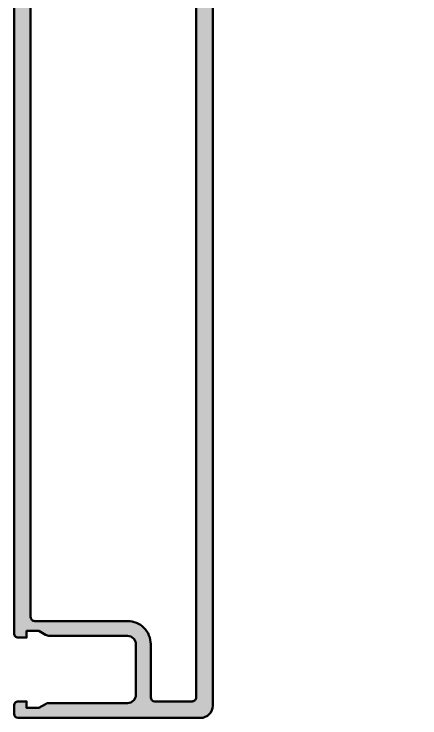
# Model space of a CAD drawing. Extents: x 0 to 49, y -95 to 75.
# Drawn here: x 0 to 49, y -95 to -10 of the extents above; entities that cross this region are included whole.
import ezdxf

# ---------------------------------------------------------------- set-up
doc = ezdxf.new("R2010")
doc.units = 0
doc.layers.add('0S-Alu contour', color=7, linetype='Continuous', lineweight=50)
doc.layers.add('0S-Alu hatch', color=252, linetype='Continuous', lineweight=25)

# ---------------------------------------------------------------- blocks, each defined once
blk = doc.blocks.new('346480__684FF75D_464F_447E_9E06_31E1C3634632_')
at = {"layer": '0S-Alu hatch'}
h = blk.add_hatch(color=256, dxfattribs=at)
edge = h.paths.add_edge_path()
edge.add_arc((0.4999999999999999, 10.2003173828125), 0.5000000000000002, 180, 270.0000000000001)
edge.add_line((0.5000000000000006, 9.7003173828125), (1.5, 9.7003173828125))
edge.add_line((1.5, 9.7003173828125), (1.499999999999999, 10.500244140625))
edge.add_line((1.499999999999999, 10.500244140625), (2.999999999999999, 10.500244140625))
edge.add_line((2.999999999999999, 10.500244140625), (3.808919191360467, 10.03320789337158))
edge.add_arc((4.308922731759087, 10.89922192510853), 0.9999919217555953, 239.9994985376209, 269.999838129929)
edge.add_line((4.30891990661621, 9.899230003356934), (13.69944667816161, 9.899188995361328))
edge.add_ellipse((13.69934552502535, 8.899225161391964), major_axis=(-0.9999638390855274, 0), ratio=1, start_angle=179.9900591016519, end_angle=269.9942041426142, ccw=False)
edge.add_line((14.69930934906005, 8.899051666259767), (14.69959926605225, 2.79845809936523))
edge.add_ellipse((13.69959320002104, 2.798586233183771), major_axis=(-1.000006074240297, 0), ratio=1, start_angle=89.99160496681242, end_angle=179.9926585175712, ccw=False)
edge.add_line((13.69944667816162, 1.798580169677735), (4.307377815246583, 1.799596428871155))
edge.add_arc((4.307270301113189, 0.7995933981088649), 1.000003036541917, 89.99383991261199, 120.0002631820531)
edge.add_line((3.807264804840087, 1.665619134902953), (3, 1.199539184570312))
edge.add_line((3, 1.199539184570312), (1.5, 1.199539184570312))
edge.add_line((1.5, 1.199539184570312), (1.5, 1.999588012695312))
edge.add_line((1.5, 1.999588012695312), (0.5000000000000002, 1.999588012695312))
edge.add_arc((0.500000384852995, 1.499587715108841), 0.5000002975866192, 90.00004410087843, 179.9999659131473)
edge.add_line((8.72664645e-08, 1.499588012695312), (0, -84.79968261718751))
edge.add_arc((0.499992541735863, -84.79969007545164), 0.4999925417914895, 179.9991453333466, 270.0008546668651)
edge.add_line((0.5000000000000125, -85.2996826171875), (1.5, -85.29968261718749))
edge.add_line((1.5, -85.29968261718749), (1.5, -84.49975585937499))
edge.add_line((1.5, -84.49975585937499), (3, -84.49975585937499))
edge.add_line((3, -84.49975585937499), (3.808919191360374, -84.96679687499994))
edge.add_arc((4.308903445412084, -84.10081211205838), 0.999956931045834, 239.9996170167841, 270.0009431981444)
edge.add_line((4.308919906616204, -85.10076904296871), (13.69944667816161, -85.10081481933594))
edge.add_ellipse((13.69934552502534, -86.10077865330533), major_axis=(-0.9999638390855523, 0), ratio=1, start_angle=179.9900591016519, end_angle=269.9942041426133, ccw=False)
edge.add_line((14.69930934906006, -86.10095214843754), (14.69959926605224, -92.20153808593751))
edge.add_ellipse((13.69959320002104, -92.201409952119), major_axis=(-1.000006074240288, 0), ratio=1, start_angle=89.99160496681299, end_angle=179.9926585175712, ccw=False)
edge.add_line((13.69944667816163, -93.20141601562501), (4.307377815246608, -93.20040893554688))
edge.add_arc((4.307216545032994, -94.20024443259766), 0.9998355100569623, 89.99075837720464, 120.0022488357625)
edge.add_line((3.807264804840156, -93.33438110351562), (2.999999999999953, -93.80046081542972))
edge.add_line((2.999999999999953, -93.80046081542972), (1.499999999999999, -93.80046081542969))
edge.add_line((1.499999999999999, -93.80046081542969), (1.5, -93.00041198730467))
edge.add_line((1.5, -93.00041198730467), (0.5, -93.00041198730467))
edge.add_arc((0.4999925049229173, -93.50040440496389), 0.4999924177153774, 89.99914111440741, 180.0008688853181)
edge.add_line((8.72650328e-08, -93.50041198730472), (0, -94.49999999999999))
edge.add_arc((0.5000028962247893, -94.49999710377516), 0.5000028962331773, 180.0003318808263, 269.99966811901)
edge.add_line((0.5000000000000135, -94.99999999999996), (22.49999237060551, -94.99999999999999))
edge.add_arc((22.49996799735949, -93.499975626754), 1.500024373443993, 270.0009309742924, 359.9990690257042)
edge.add_line((23.99999237060547, -93.50000000000004), (24, -0.4998111128807068))
edge.add_ellipse((24.49999855546816, -0.4998097307728609), major_axis=(-0.4999985554700597, 0), ratio=1, start_angle=-89.99972839826569, end_angle=0.000158376737317667, ccw=False)
edge.add_line((24.49999618530274, 0.00018882469158), (48.50126647949218, 0.0003776550292969))
edge.add_arc((48.50039835766893, 0.4997802732136743), 0.4994033727208008, 270.0995983294113, 360.0352749676992)
edge.add_line((48.99980163574217, 0.5000877380371102), (48.99980163574218, 4.50008773803711))
edge.add_arc((48.49980527509885, 4.500091377393772), 0.4999963606565819, 359.9995829571354, 450.0004170425894)
edge.add_line((48.49980163574218, 5.000087738037109), (47.19978332519531, 5.00008773803711))
edge.add_arc((47.19976307025864, 4.500138508384318), 0.4999492300630961, 89.99767871952562, 180.0058184440998)
edge.add_line((46.69981384277344, 4.500087738037095), (46.69981384277344, 4.000087738037109))
edge.add_line((46.69981384277344, 4.000087738037109), (47.69981384277341, 4.000087738037109))
edge.add_line((47.69981384277341, 4.000087738037109), (47.69981384277344, 2.300090789794916))
edge.add_ellipse((46.69977066427386, 2.300133968294499), major_axis=(-1.000043179431732, 0), ratio=1, start_angle=90.00247383897312, end_angle=179.9975261609891, ccw=False)
edge.add_line((46.69981384277344, 1.300090789794917), (42.69978332519531, 1.300090789794921))
edge.add_ellipse((42.69976659306576, 2.30004354106355), major_axis=(-0.9999527514086175, 0), ratio=1, start_angle=-0.002707280691993219, end_angle=90.0009587257037, ccw=False)
edge.add_line((41.69981384277341, 2.300090789794909), (41.69981384277343, 4.000087738037109))
edge.add_line((41.69981384277343, 4.000087738037109), (42.69981384277343, 4.000087738037109))
edge.add_line((42.69981384277343, 4.000087738037109), (42.69981384277343, 4.500087738037109))
edge.add_arc((42.19976510699945, 4.500039002263123), 0.5000487381489312, 0.0055841639549441, 89.99441583599246)
edge.add_line((42.19981384277344, 5.00008773803711), (39.39979553222656, 5.000087738037109))
edge.add_arc((39.39978173224186, 4.500101538021816), 0.4999862002057379, 89.99841859459156, 180.0015814054484)
edge.add_line((38.89979553222656, 4.500087738037109), (38.89979553222656, 4.300090789794923))
edge.add_arc((39.39978265065038, 4.30007790821874), 0.4999871185897568, 179.9985238419079, 270.0014761579293)
edge.add_line((39.39979553222658, 3.800090789794922), (39.89979553222658, 3.800090789794921))
edge.add_ellipse((39.89979279135896, 3.30008804892732), major_axis=(-0.5000027408751132, 0), ratio=1, start_angle=180.0003140784808, end_angle=269.99968592142864, ccw=False)
edge.add_line((40.39979553222656, 3.300090789794923), (40.39979553222656, 2.100086212158216))
edge.add_ellipse((39.89979917158321, 2.100082572801564), major_axis=(-0.4999963606566033, 0), ratio=1, start_angle=89.999582957413, end_angle=180.0004170428646, ccw=False)
edge.add_line((39.89979553222657, 1.600086212158206), (23.99980163574219, 1.600086212158203))
edge.add_line((23.99980163574219, 1.600086212158203), (17.94276428222655, 1.946201324462889))
edge.add_ellipse((17.99979230732959, 2.944564558837879), major_axis=(-0.9999906716559133, 0), ratio=1, start_angle=-0.0006706298242988851, end_angle=86.73073064799007, ccw=False)
edge.add_line((16.99980163574218, 2.944576263427722), (17.00064086914062, 10.09779357910156))
edge.add_ellipse((17.50064916761322, 10.09772424528892), major_axis=(-0.5000083032796985, 0), ratio=1, start_angle=269.99220842214254, end_angle=359.9920550621753, ccw=False)
edge.add_line((17.50071716308594, 10.59773254394531), (18.49993133544986, 10.59759532276075))
edge.add_arc((18.5, 11.09759531804593), 0.5000000000000036, 269.9921316221251, 360)
edge.add_line((19, 11.09759531804593), (19, 12.49999999999999))
edge.add_ellipse((19.07883644654305, 12.76752059199311), major_axis=(-0.2788950563274388, 0), ratio=1, start_angle=-1.1645893740997053, end_angle=73.5801235805074, ccw=False)
edge.add_line((18.799999, 12.77318899999149), (18.79999899999999, 13.22678299999148))
edge.add_ellipse((19.07886709564316, 13.23244365946855), major_axis=(-0.2789255417371506, 0), ratio=1, start_angle=-73.57540544464592, end_angle=1.162870072887472, ccw=False)
edge.add_line((19, 13.49998699999149), (19, 15.379998))
edge.add_arc((18.7, 15.379998), 0.3000000000000043, 0, 89.99999999999935)
edge.add_line((18.7, 15.679998), (17.72002568095721, 15.679998))
edge.add_arc((17.72002568095721, 15.379998), 0.3000000000000025, 90, 180)
edge.add_line((17.42002568095721, 15.379998), (17.42002568095721, 12.62))
edge.add_ellipse((17.30002568095721, 12.62), major_axis=(-0.1199999999999974, 0), ratio=1, start_angle=89.9999999999983, end_angle=180, ccw=False)
edge.add_line((17.30002568095721, 12.5), (13, 12.5))
edge.add_ellipse((13, 13), major_axis=(-0.5000000000000018, 0), ratio=1, start_angle=0, end_angle=89.99999999999977, ccw=False)
edge.add_line((12.5, 13), (12.5, 13.7))
edge.add_line((12.5, 13.7), (13.88149545762236, 16.09282032302754))
edge.add_arc((13.7618802153517, 16.1618802153517), 0.1381197846482991, 329.999999999999, 455.6225775507931)
edge.add_arc((14.23822324117379, 11.32339113815219), 4.999999999999989, 95.62257755079341, 143.4259783373472)
edge.add_ellipse((9.500005660704009, 14.83896991839976), major_axis=(-0.8999999999999989, 0), ratio=1, start_angle=36.57383714956262, end_angle=143.4259783373474, ccw=False)
edge.add_arc((4.76177675882619, 11.32340639694125), 5.000000000000007, 36.57383714956222, 84.3774224492064)
edge.add_arc((5.238119784648298, 16.16189547414076), 0.1381197846482983, 84.3774224492073, 210.0000000000012)
edge.add_line((5.118504542377637, 16.09283558181661), (6.5, 13.70001525878906))
edge.add_line((6.5, 13.70001525878906), (6.5, 13.00001525878906))
edge.add_ellipse((6.000000000000002, 13.00001525878906), major_axis=(-0.4999999999999983, 0), ratio=1, start_angle=89.99999999999977, end_angle=180, ccw=False)
edge.add_line((6, 12.50001525878906), (1.701887922067871, 12.50001525878906))
edge.add_ellipse((1.699974319042768, 12.62), major_axis=(-0.1199999999999785, 0), ratio=1, start_angle=0, end_angle=90.91371687037991, ccw=False)
edge.add_line((1.57997431904279, 12.62), (1.57997431904279, 15.379998))
edge.add_arc((1.279974319042792, 15.379998), 0.2999999999999983, 0, 89.99999999999987)
edge.add_line((1.279974319042793, 15.679998), (0.3000000000000066, 15.679998))
edge.add_arc((0.3000000000000072, 15.379998), 0.3000000000000043, 90.00000000000011, 180)
edge.add_line((2.9e-15, 15.379998), (3.6e-15, 13.49998699999149))
edge.add_ellipse((-0.0788670956431649, 13.23244365946855), major_axis=(-0.2789255417371494, 0), ratio=1, start_angle=178.8371299271133, end_angle=253.5754054446451, ccw=False)
edge.add_line((0.2000010000000029, 13.22678299999149), (0.2000010000000039, 12.77318899999149))
edge.add_ellipse((-0.0788364465430439, 12.76752059199312), major_axis=(-0.2788950563274348, 0), ratio=1, start_angle=106.4198764194922, end_angle=181.1645893740969, ccw=False)
edge.add_line((-3e-16, 12.5), (-4e-16, 10.2003173828125))
edge = h.paths.add_edge_path()
edge.add_line((1.999984741210937, -82.8000030517578), (1.999984741210937, -0.4999999701976777))
edge.add_ellipse((2.499975999296186, -0.499991258084729), major_axis=(-0.4999912581611513, 0), ratio=1, start_angle=-90.00100176715478, end_angle=0.0009983520275795854, ccw=False)
edge.add_line((2.499984741210937, 0), (21.49998474121093, 1.2e-15))
edge.add_ellipse((21.49999252389495, -0.4999922173155239), major_axis=(-0.4999922173760962, 0), ratio=1, start_angle=179.9991115714962, end_angle=270.00089184377657, ccw=False)
edge.add_line((21.99998474121093, -0.4999999701976777), (21.99998474121093, -92.5))
edge.add_ellipse((21.49999347364377, -92.50000873243283), major_axis=(-0.4999912676434248, 0), ratio=1, start_angle=89.998999319431, end_angle=180.0010006806256, ccw=False)
edge.add_line((21.49998474121094, -93), (16.99999809265136, -93.00000000000001))
edge.add_ellipse((17.00000297963471, -92.49999511301667), major_axis=(-0.5000048870072231, 0), ratio=1, start_angle=0.0005600026240131228, end_angle=89.99943999843282, ccw=False)
edge.add_line((16.49999809265137, -92.49999999999999), (16.50000190734863, -86.09999847412108))
edge.add_arc((13.70000769835024, -86.09999726074534), 2.799994208998655, 359.9999751670722, 450.000161432934)
edge.add_line((13.69999980926514, -83.30000305175778), (2.499984741210939, -83.30000305175781))
edge.add_ellipse((2.499978551682039, -82.80000924128672), major_axis=(-0.4999938105094125, 0), ratio=1, start_angle=-0.0007092767924063992, end_angle=90.0007092765465, ccw=False)
at = {"layer": '0S-Alu contour', "color": 7}
for points in [[(2.9e-15, 15.379998), (3.6e-15, 13.49998699999149)], [(1.279974319042793, 15.679998), (0.3000000000000066, 15.679998)], [(1.57997431904279, 12.62), (1.57997431904279, 15.379998)], [(5.118504542377637, 16.09283558181661), (6.5, 13.70001525878906), (6.5, 13.00001525878906)], [(12.5, 13), (12.5, 13.7), (13.88149545762236, 16.09282032302754)], [(17.42002568095721, 15.379998), (17.42002568095721, 12.62)], [(18.7, 15.679998), (17.72002568095721, 15.679998)], [(19, 13.49998699999149), (19, 15.379998)], [(0.2000010000000029, 13.22678299999149), (0.2000010000000039, 12.77318899999149)], [(18.799999, 12.77318899999149), (18.79999899999999, 13.22678299999148)], [(-3e-16, 12.5), (-4e-16, 10.2003173828125)], [(6, 12.50001525878906), (1.701887922067871, 12.50001525878906)], [(17.30002568095721, 12.5), (13, 12.5)], [(19, 11.09759531804593), (19, 12.49999999999999)], [(0.5000000000000006, 9.7003173828125), (1.5, 9.7003173828125), (1.499999999999999, 10.500244140625), (2.999999999999999, 10.500244140625), (3.808919191360467, 10.03320789337158)], [(17.50071716308594, 10.59773254394531), (18.49993133544986, 10.59759532276075)], [(4.30891990661621, 9.899230003356934), (13.69944667816161, 9.899188995361328)], [(16.99980163574218, 2.944576263427722), (17.00064086914062, 10.09779357910156)], [(14.69930934906005, 8.899051666259767), (14.69959926605225, 2.79845809936523)], [(38.89979553222656, 4.500087738037109), (38.89979553222656, 4.300090789794923)], [(42.19981384277344, 5.00008773803711), (39.39979553222656, 5.000087738037109)], [(41.69981384277341, 2.300090789794909), (41.69981384277343, 4.000087738037109), (42.69981384277343, 4.000087738037109), (42.69981384277343, 4.500087738037109)], [(46.69981384277344, 4.500087738037095), (46.69981384277344, 4.000087738037109), (47.69981384277341, 4.000087738037109), (47.69981384277344, 2.300090789794916)], [(48.49980163574218, 5.000087738037109), (47.19978332519531, 5.00008773803711)], [(48.99980163574217, 0.5000877380371102), (48.99980163574218, 4.50008773803711)], [(39.39979553222658, 3.800090789794922), (39.89979553222658, 3.800090789794921)], [(40.39979553222656, 3.300090789794923), (40.39979553222656, 2.100086212158216)], [(3.807264804840087, 1.665619134902953), (3, 1.199539184570312), (1.5, 1.199539184570312), (1.5, 1.999588012695312), (0.5000000000000002, 1.999588012695312)], [(13.69944667816162, 1.798580169677735), (4.307377815246583, 1.799596428871155)], [(39.89979553222657, 1.600086212158206), (23.99980163574219, 1.600086212158203), (17.94276428222655, 1.946201324462889)], [(8.72664645e-08, 1.499588012695312), (0, -84.79968261718751)], [(46.69981384277344, 1.300090789794917), (42.69978332519531, 1.300090789794921)], [(2.499984741210937, 0), (21.49998474121093, 1.2e-15)], [(24.49999618530274, 0.00018882469158), (48.50126647949218, 0.0003776550292969)], [(1.999984741210937, -82.8000030517578), (1.999984741210937, -0.4999999701976777)], [(21.99998474121093, -0.4999999701976777), (21.99998474121093, -92.5)], [(23.99999237060547, -93.50000000000004), (24, -0.4998111128807068)], [(13.69999980926514, -83.30000305175778), (2.499984741210939, -83.30000305175781)], [(0.5000000000000125, -85.2996826171875), (1.5, -85.29968261718749), (1.5, -84.49975585937499), (3, -84.49975585937499), (3.808919191360374, -84.96679687499994)], [(4.308919906616204, -85.10076904296871), (13.69944667816161, -85.10081481933594)], [(14.69930934906006, -86.10095214843754), (14.69959926605224, -92.20153808593751)], [(16.49999809265137, -92.49999999999999), (16.50000190734863, -86.09999847412108)], [(3.807264804840156, -93.33438110351562), (2.999999999999953, -93.80046081542972), (1.499999999999999, -93.80046081542969), (1.5, -93.00041198730467), (0.5, -93.00041198730467)], [(13.69944667816163, -93.20141601562501), (4.307377815246608, -93.20040893554688)], [(21.49998474121094, -93), (16.99999809265136, -93.00000000000001)], [(8.72650328e-08, -93.50041198730472), (0, -94.49999999999999)], [(0.5000000000000135, -94.99999999999996), (22.49999237060551, -94.99999999999999)]]:
    blk.add_lwpolyline(points, dxfattribs=at)
for centre, radius, start, end in [((5.238119784648298, 16.16189547414076), 0.1381197846482983, 84.3774224492073, 210.0000000000012), ((4.76177675882619, 11.32340639694125), 5.000000000000007, 36.57383714956222, 84.3774224492064), ((14.23822324117379, 11.32339113815219), 4.999999999999989, 95.62257755079341, 143.4259783373472), ((13.7618802153517, 16.1618802153517), 0.1381197846482991, 329.999999999999, 95.6225775507931), ((0.3000000000000072, 15.379998), 0.3000000000000043, 90.00000000000011, 180), ((1.279974319042792, 15.379998), 0.2999999999999983, 0, 89.99999999999987), ((17.72002568095721, 15.379998), 0.3000000000000025, 90, 180), ((18.7, 15.379998), 0.3000000000000043, 0, 89.99999999999935), ((18.5, 11.09759531804593), 0.5000000000000036, 269.9921316221251, 0), ((0.4999999999999999, 10.2003173828125), 0.5000000000000002, 180, 270.0000000000001), ((4.308922731759087, 10.89922192510853), 0.9999919217555953, 239.9994985376209, 269.999838129929), ((39.39978173224186, 4.500101538021816), 0.4999862002057379, 89.99841859459156, 180.0015814054484), ((39.39978265065038, 4.30007790821874), 0.4999871185897568, 179.9985238419079, 270.0014761579293), ((42.19976510699945, 4.500039002263123), 0.5000487381489312, 0.0055841639549441, 89.99441583599246), ((47.19976307025864, 4.500138508384318), 0.4999492300630961, 89.99767871952562, 180.0058184440998), ((48.49980527509885, 4.500091377393772), 0.4999963606565819, 359.9995829571354, 90.00041704258943), ((0.500000384852995, 1.499587715108841), 0.5000002975866192, 90.00004410087843, 179.9999659131473), ((4.307270301113189, 0.7995933981088649), 1.000003036541917, 89.99383991261199, 120.0002631820531), ((48.50039835766893, 0.4997802732136743), 0.4994033727208008, 270.0995983294113, 0.0352749676992032), ((13.70000769835024, -86.09999726074534), 2.799994208998655, 359.9999751670722, 90.00016143293406), ((0.499992541735863, -84.79969007545164), 0.4999925417914895, 179.9991453333466, 270.0008546668651), ((4.308903445412084, -84.10081211205838), 0.999956931045834, 239.9996170167841, 270.0009431981444), ((0.4999925049229173, -93.50040440496389), 0.4999924177153774, 89.99914111440741, 180.0008688853181), ((4.307216545032994, -94.20024443259766), 0.9998355100569623, 89.99075837720464, 120.0022488357625), ((22.49996799735949, -93.499975626754), 1.500024373443993, 270.0009309742924, 359.9990690257042), ((0.5000028962247893, -94.49999710377516), 0.5000028962331773, 180.0003318808263, 269.99966811901)]:
    blk.add_arc(centre, radius, start, end, dxfattribs=at)
at = {"layer": '0S-Alu contour', "color": 7, "extrusion": (0, 0, -1)}
for centre, radius, start, end in [((-9.500005660704009, 14.83896991839976), 0.8999999999999989, 216.5740216626526, 323.4261628504374), ((0.0788670956431649, 13.23244365946855), 0.2789255417371494, 106.4245945553549, 181.1628700728868), ((0.0788364465430439, 12.76752059199312), 0.2788950563274348, 178.8354106259031, 253.5801235805078), ((-6.000000000000002, 13.00001525878906), 0.4999999999999983, 180, 270.0000000000002), ((-13, 13), 0.5000000000000018, 270.0000000000002, 0), ((-19.07883644654305, 12.76752059199311), 0.2788950563274388, 286.4198764194926, 1.164589374099741), ((-19.07886709564316, 13.23244365946855), 0.2789255417371506, 358.8371299271125, 73.57540544464595), ((-1.699974319042768, 12.62), 0.1199999999999785, 269.0862831296201, 0), ((-17.30002568095721, 12.62), 0.1199999999999974, 180, 270.0000000000017), ((-17.50064916761322, 10.09772424528892), 0.5000083032796985, 0.0079449378246974, 90.00779157785747), ((-13.69934552502535, 8.899225161391964), 0.9999638390855274, 90.0057958573858, 180.0099408983482), ((-39.89979279135896, 3.30008804892732), 0.5000027408751132, 90.00031407857134, 179.9996859215192), ((-13.69959320002104, 2.798586233183771), 1.000006074240297, 180.0073414824289, 270.0083950331877), ((-17.99979230732959, 2.944564558837879), 0.9999906716559133, 273.2692693520099, 0.000670629824406), ((-39.89979917158321, 2.100082572801564), 0.4999963606566033, 179.9995829571354, 270.000417042587), ((-42.69976659306576, 2.30004354106355), 0.9999527514086175, 269.9990412742963, 0.002707280692036), ((-46.69977066427386, 2.300133968294499), 1.000043179431732, 180.002473839011, 269.9975261610269), ((-2.499975999296186, -0.499991258084729), 0.4999912581611514, 359.9990016479724, 90.00100176715485), ((-21.49999252389495, -0.4999922173155239), 0.4999922173760962, 89.99910815622346, 180.0008884285039), ((-24.49999855546816, -0.4998097307728609), 0.4999985554700597, 359.9998416232627, 89.99972839826567), ((-2.499978551682039, -82.80000924128672), 0.4999938105094125, 269.9992907234535, 0.0007092767922844), ((-13.69934552502534, -86.10077865330533), 0.9999638390855523, 90.00579585738673, 180.0099408983482), ((-13.69959320002104, -92.201409952119), 1.000006074240288, 180.0073414824289, 270.0083950331871), ((-17.00000297963471, -92.49999511301667), 0.5000048870072231, 270.0005600015673, 359.999439997376), ((-21.49999347364377, -92.50000873243283), 0.4999912676434248, 179.9989993193744, 270.001000680569)]:
    blk.add_arc(centre, radius, start, end, dxfattribs=at)
blk = doc.blocks.new('382450__DF6AF34F_5ED4_44BD_8FAF_540195E14EE3_')
at = {"layer": '0S-Alu contour', "color": 7}
blk.add_blockref('346480__684FF75D_464F_447E_9E06_31E1C3634632_', (0, 0), dxfattribs=at)

msp = doc.modelspace()

# ---------------------------------------------------------------- block references
at = {"layer": '0S-Alu contour', "color": 7}
msp.add_blockref('382450__DF6AF34F_5ED4_44BD_8FAF_540195E14EE3_', (0, 0), dxfattribs=at)

doc.saveas('drawing.dxf')
